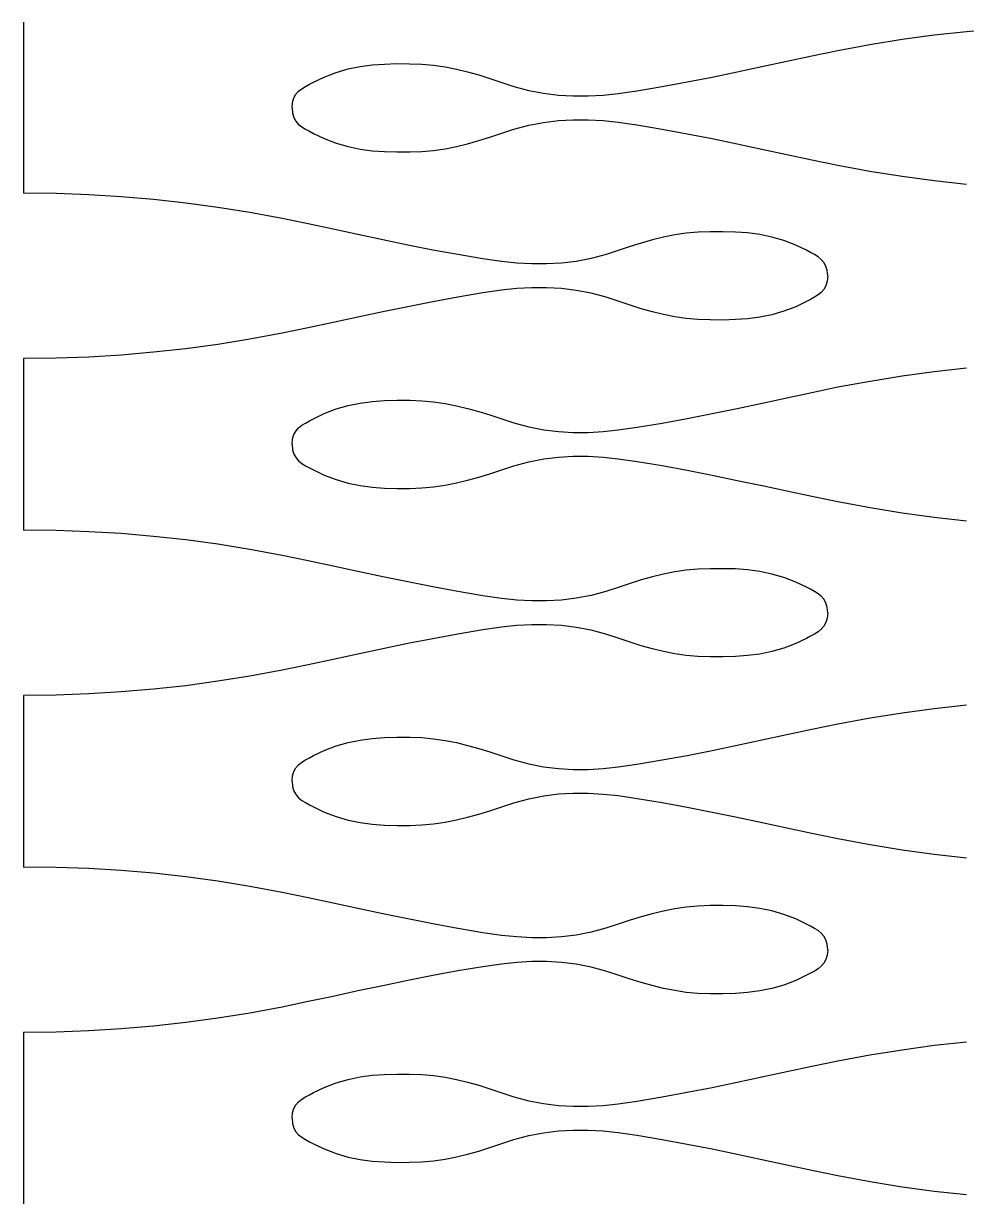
# Model space of a CAD drawing. Extents: x -53 to 53, y -73 to 73.
# Drawn here: x -52.5 to -37.12, y -36.11 to -16.87 of the extents above; entities that cross this region are included whole.
import ezdxf

# ---------------------------------------------------------------- set-up
doc = ezdxf.new("R2010")
doc.units = 0
doc.header["$MEASUREMENT"] = 0
doc.layers.get('0').update_dxf_attribs({"linetype": 'CONTINUOUS'})

msp = doc.modelspace()

# ---------------------------------------------------------------- linework, layer by layer
for p, q in [((-52.5, -16.846), (-52.5, -19.64)), ((-38.169, -17.127), (-37.645, -17.056)), ((-37.645, -17.056), (-37.119, -16.998)), ((-37.119, -16.998), (-36.593, -16.953)), ((-39.643, -17.398), (-39.217, -17.31)), ((-39.217, -17.31), (-38.693, -17.212)), ((-38.693, -17.212), (-38.169, -17.127)), ((-40.455, -17.572), (-40.049, -17.484)), ((-40.049, -17.484), (-39.643, -17.398)), ((-47.597, -17.744), (-47.402, -17.669)), ((-47.402, -17.669), (-47.207, -17.612)), ((-47.207, -17.612), (-47.01, -17.572)), ((-47.01, -17.572), (-46.812, -17.546)), ((-46.812, -17.546), (-46.612, -17.531)), ((-46.612, -17.531), (-46.409, -17.525)), ((-46.409, -17.525), (-46.202, -17.526)), ((-46.202, -17.526), (-46.002, -17.533)), ((-46.002, -17.533), (-45.812, -17.551)), ((-45.812, -17.551), (-45.624, -17.578)), ((-45.624, -17.578), (-45.44, -17.615)), ((-45.44, -17.615), (-45.257, -17.659)), ((-45.257, -17.659), (-45.076, -17.71)), ((-41.268, -17.743), (-40.861, -17.658)), ((-40.861, -17.658), (-40.455, -17.572)), ((-47.902, -17.897), (-47.838, -17.862)), ((-47.838, -17.862), (-47.771, -17.828)), ((-47.771, -17.828), (-47.597, -17.744)), ((-45.076, -17.71), (-44.896, -17.765)), ((-44.896, -17.765), (-44.716, -17.825)), ((-44.716, -17.825), (-44.502, -17.896)), ((-44.502, -17.896), (-44.258, -17.961)), ((-42.084, -17.899), (-41.675, -17.823)), ((-41.675, -17.823), (-41.268, -17.743)), ((-48.112, -18.158), (-48.09, -18.085)), ((-48.09, -18.085), (-48.057, -18.025)), ((-48.057, -18.025), (-48.013, -17.976)), ((-48.013, -17.976), (-47.961, -17.934)), ((-47.961, -17.934), (-47.902, -17.897)), ((-44.258, -17.961), (-44.016, -18.008)), ((-44.016, -18.008), (-43.775, -18.038)), ((-43.775, -18.038), (-43.533, -18.052)), ((-43.533, -18.052), (-43.291, -18.051)), ((-43.291, -18.051), (-43.046, -18.037)), ((-43.046, -18.037), (-42.799, -18.011)), ((-42.799, -18.011), (-42.494, -17.967)), ((-42.494, -17.967), (-42.084, -17.899)), ((-48.119, -18.246), (-48.112, -18.158)), ((-48.119, -18.246), (-48.111, -18.334)), ((-48.111, -18.334), (-48.09, -18.406)), ((-48.09, -18.406), (-48.057, -18.466)), ((-48.057, -18.466), (-48.013, -18.516)), ((-44.016, -18.483), (-43.775, -18.454)), ((-43.775, -18.454), (-43.533, -18.44)), ((-43.533, -18.44), (-43.291, -18.441)), ((-43.291, -18.441), (-43.046, -18.454)), ((-43.046, -18.454), (-42.799, -18.48)), ((-48.013, -18.516), (-47.961, -18.558)), ((-47.961, -18.558), (-47.902, -18.595)), ((-47.902, -18.595), (-47.838, -18.629)), ((-47.838, -18.629), (-47.77, -18.664)), ((-47.77, -18.664), (-47.596, -18.748)), ((-44.716, -18.667), (-44.502, -18.596)), ((-44.502, -18.596), (-44.258, -18.53)), ((-44.258, -18.53), (-44.016, -18.483)), ((-42.799, -18.48), (-42.494, -18.524)), ((-42.494, -18.524), (-42.084, -18.593)), ((-42.084, -18.593), (-41.675, -18.668)), ((-47.596, -18.748), (-47.402, -18.823)), ((-47.402, -18.823), (-47.206, -18.879)), ((-45.44, -18.877), (-45.257, -18.832)), ((-45.257, -18.832), (-45.076, -18.782)), ((-45.076, -18.782), (-44.896, -18.726)), ((-44.896, -18.726), (-44.716, -18.667)), ((-41.675, -18.668), (-41.267, -18.749)), ((-41.267, -18.749), (-40.861, -18.833)), ((-40.861, -18.833), (-40.455, -18.92)), ((-47.206, -18.879), (-47.01, -18.919)), ((-47.01, -18.919), (-46.812, -18.946)), ((-46.812, -18.946), (-46.612, -18.961)), ((-46.612, -18.961), (-46.409, -18.967)), ((-46.409, -18.967), (-46.201, -18.966)), ((-46.201, -18.966), (-46.002, -18.959)), ((-46.002, -18.959), (-45.811, -18.941)), ((-45.811, -18.941), (-45.624, -18.913)), ((-45.624, -18.913), (-45.44, -18.877)), ((-40.455, -18.92), (-40.049, -19.007)), ((-40.049, -19.007), (-39.643, -19.094)), ((-39.643, -19.094), (-39.217, -19.182)), ((-39.217, -19.182), (-38.693, -19.279)), ((-38.693, -19.279), (-38.169, -19.364)), ((-38.169, -19.364), (-37.644, -19.435)), ((-37.644, -19.435), (-37.119, -19.493)), ((-51.966, -19.646), (-52.5, -19.64)), ((-51.436, -19.665), (-51.966, -19.646)), ((-50.908, -19.697), (-51.436, -19.665)), ((-50.381, -19.742), (-50.908, -19.697)), ((-49.856, -19.8), (-50.381, -19.742)), ((-49.331, -19.871), (-49.856, -19.8)), ((-48.808, -19.956), (-49.331, -19.871)), ((-48.284, -20.053), (-48.808, -19.956)), ((-47.857, -20.141), (-48.284, -20.053)), ((-47.451, -20.228), (-47.857, -20.141)), ((-47.045, -20.315), (-47.451, -20.228)), ((-46.639, -20.402), (-47.045, -20.315)), ((-42.061, -20.359), (-42.243, -20.403)), ((-41.876, -20.322), (-42.061, -20.359)), ((-41.689, -20.294), (-41.876, -20.322)), ((-41.498, -20.277), (-41.689, -20.294)), ((-41.299, -20.27), (-41.498, -20.277)), ((-41.092, -20.269), (-41.299, -20.27)), ((-40.889, -20.274), (-41.092, -20.269)), ((-40.688, -20.289), (-40.889, -20.274)), ((-40.49, -20.316), (-40.688, -20.289)), ((-40.294, -20.356), (-40.49, -20.316)), ((-40.099, -20.412), (-40.294, -20.356)), ((-46.233, -20.486), (-46.639, -20.402)), ((-45.826, -20.567), (-46.233, -20.486)), ((-45.417, -20.642), (-45.826, -20.567)), ((-42.785, -20.569), (-42.998, -20.64)), ((-42.605, -20.509), (-42.785, -20.569)), ((-42.424, -20.453), (-42.605, -20.509)), ((-42.243, -20.403), (-42.424, -20.453)), ((-39.904, -20.487), (-40.099, -20.412)), ((-39.73, -20.571), (-39.904, -20.487)), ((-39.663, -20.606), (-39.73, -20.571)), ((-45.007, -20.711), (-45.417, -20.642)), ((-44.702, -20.755), (-45.007, -20.711)), ((-44.454, -20.781), (-44.702, -20.755)), ((-44.21, -20.795), (-44.454, -20.781)), ((-43.726, -20.781), (-43.967, -20.795)), ((-43.485, -20.752), (-43.726, -20.781)), ((-43.243, -20.705), (-43.485, -20.752)), ((-42.998, -20.64), (-43.243, -20.705)), ((-39.599, -20.641), (-39.663, -20.606)), ((-39.54, -20.678), (-39.599, -20.641)), ((-39.488, -20.72), (-39.54, -20.678)), ((-39.444, -20.769), (-39.488, -20.72)), ((-39.411, -20.829), (-39.444, -20.769)), ((-43.967, -20.795), (-44.21, -20.795)), ((-39.389, -20.901), (-39.411, -20.829)), ((-39.382, -20.989), (-39.389, -20.901)), ((-39.411, -21.15), (-39.444, -21.21)), ((-39.389, -21.077), (-39.411, -21.15)), ((-39.382, -20.989), (-39.389, -21.077)), ((-45.417, -21.336), (-45.826, -21.412)), ((-45.007, -21.268), (-45.417, -21.336)), ((-44.702, -21.224), (-45.007, -21.268)), ((-44.454, -21.198), (-44.702, -21.224)), ((-44.21, -21.184), (-44.454, -21.198)), ((-43.967, -21.184), (-44.21, -21.184)), ((-43.726, -21.197), (-43.967, -21.184)), ((-43.485, -21.227), (-43.726, -21.197)), ((-43.243, -21.274), (-43.485, -21.227)), ((-42.998, -21.339), (-43.243, -21.274)), ((-42.785, -21.41), (-42.998, -21.339)), ((-39.599, -21.338), (-39.663, -21.373)), ((-39.54, -21.301), (-39.599, -21.338)), ((-39.488, -21.259), (-39.54, -21.301)), ((-39.444, -21.21), (-39.488, -21.259)), ((-46.233, -21.492), (-46.64, -21.577)), ((-45.826, -21.412), (-46.233, -21.492)), ((-42.605, -21.47), (-42.785, -21.41)), ((-42.424, -21.526), (-42.605, -21.47)), ((-42.243, -21.576), (-42.424, -21.526)), ((-39.904, -21.492), (-40.099, -21.566)), ((-39.73, -21.407), (-39.904, -21.492)), ((-39.663, -21.373), (-39.73, -21.407)), ((-47.046, -21.663), (-47.451, -21.751)), ((-46.64, -21.577), (-47.046, -21.663)), ((-42.061, -21.62), (-42.243, -21.576)), ((-41.876, -21.657), (-42.061, -21.62)), ((-41.689, -21.685), (-41.876, -21.657)), ((-41.499, -21.702), (-41.689, -21.685)), ((-41.299, -21.709), (-41.499, -21.702)), ((-41.092, -21.71), (-41.299, -21.709)), ((-40.889, -21.704), (-41.092, -21.71)), ((-40.688, -21.689), (-40.889, -21.704)), ((-40.49, -21.663), (-40.688, -21.689)), ((-40.294, -21.623), (-40.49, -21.663)), ((-40.099, -21.566), (-40.294, -21.623)), ((-48.284, -21.925), (-48.808, -22.023)), ((-47.858, -21.837), (-48.284, -21.925)), ((-47.451, -21.751), (-47.858, -21.837)), ((-49.332, -22.108), (-49.856, -22.179)), ((-48.808, -22.023), (-49.332, -22.108)), ((-51.436, -22.314), (-51.967, -22.333)), ((-50.908, -22.282), (-51.436, -22.314)), ((-50.381, -22.237), (-50.908, -22.282)), ((-49.856, -22.179), (-50.381, -22.237)), ((-51.967, -22.333), (-52.5, -22.339)), ((-52.5, -22.339), (-52.5, -25.14)), ((-37.644, -22.55), (-37.119, -22.492)), ((-39.216, -22.803), (-38.692, -22.706)), ((-38.692, -22.706), (-38.168, -22.621)), ((-38.168, -22.621), (-37.644, -22.55)), ((-40.048, -22.978), (-39.642, -22.891)), ((-39.642, -22.891), (-39.216, -22.803)), ((-47.206, -23.106), (-47.01, -23.066)), ((-47.01, -23.066), (-46.812, -23.039)), ((-46.812, -23.039), (-46.612, -23.024)), ((-46.612, -23.024), (-46.408, -23.019)), ((-46.408, -23.019), (-46.201, -23.02)), ((-46.201, -23.02), (-46.002, -23.027)), ((-46.002, -23.027), (-45.811, -23.044)), ((-45.811, -23.044), (-45.624, -23.072)), ((-45.624, -23.072), (-45.439, -23.109)), ((-40.86, -23.152), (-40.454, -23.065)), ((-40.454, -23.065), (-40.048, -22.978)), ((-47.77, -23.321), (-47.596, -23.237)), ((-47.596, -23.237), (-47.401, -23.162)), ((-47.401, -23.162), (-47.206, -23.106)), ((-45.439, -23.109), (-45.257, -23.153)), ((-45.257, -23.153), (-45.076, -23.203)), ((-45.076, -23.203), (-44.896, -23.259)), ((-44.896, -23.259), (-44.715, -23.319)), ((-41.675, -23.317), (-41.267, -23.236)), ((-41.267, -23.236), (-40.86, -23.152)), ((-48.056, -23.519), (-48.013, -23.47)), ((-48.013, -23.47), (-47.961, -23.428)), ((-47.961, -23.428), (-47.902, -23.391)), ((-47.902, -23.391), (-47.838, -23.356)), ((-47.838, -23.356), (-47.77, -23.321)), ((-44.715, -23.319), (-44.502, -23.39)), ((-44.502, -23.39), (-44.258, -23.455)), ((-44.258, -23.455), (-44.015, -23.502)), ((-42.798, -23.505), (-42.493, -23.461)), ((-42.493, -23.461), (-42.083, -23.392)), ((-42.083, -23.392), (-41.675, -23.317)), ((-48.118, -23.739), (-48.111, -23.651)), ((-48.111, -23.651), (-48.09, -23.579)), ((-48.09, -23.579), (-48.056, -23.519)), ((-44.015, -23.502), (-43.774, -23.531)), ((-43.774, -23.531), (-43.533, -23.545)), ((-43.533, -23.545), (-43.29, -23.545)), ((-43.29, -23.545), (-43.046, -23.531)), ((-43.046, -23.531), (-42.798, -23.505)), ((-48.118, -23.739), (-48.111, -23.827)), ((-48.111, -23.827), (-48.09, -23.9)), ((-48.09, -23.9), (-48.056, -23.96)), ((-48.056, -23.96), (-48.013, -24.009)), ((-48.013, -24.009), (-47.96, -24.051)), ((-47.96, -24.051), (-47.901, -24.088)), ((-44.502, -24.089), (-44.257, -24.024)), ((-44.257, -24.024), (-44.015, -23.977)), ((-44.015, -23.977), (-43.774, -23.947)), ((-43.774, -23.947), (-43.533, -23.934)), ((-43.533, -23.934), (-43.29, -23.934)), ((-43.29, -23.934), (-43.046, -23.948)), ((-43.046, -23.948), (-42.798, -23.974)), ((-42.798, -23.974), (-42.493, -24.018)), ((-42.493, -24.018), (-42.083, -24.086)), ((-47.901, -24.088), (-47.837, -24.123)), ((-47.837, -24.123), (-47.77, -24.157)), ((-47.77, -24.157), (-47.596, -24.242)), ((-47.596, -24.242), (-47.401, -24.316)), ((-45.076, -24.276), (-44.895, -24.22)), ((-44.895, -24.22), (-44.715, -24.16)), ((-44.715, -24.16), (-44.502, -24.089)), ((-42.083, -24.086), (-41.674, -24.162)), ((-41.674, -24.162), (-41.267, -24.242)), ((-41.267, -24.242), (-40.86, -24.327)), ((-47.401, -24.316), (-47.206, -24.373)), ((-47.206, -24.373), (-47.01, -24.413)), ((-47.01, -24.413), (-46.812, -24.439)), ((-46.812, -24.439), (-46.611, -24.454)), ((-46.002, -24.452), (-45.811, -24.435)), ((-45.811, -24.435), (-45.624, -24.407)), ((-45.624, -24.407), (-45.439, -24.37)), ((-45.439, -24.37), (-45.257, -24.326)), ((-45.257, -24.326), (-45.076, -24.276)), ((-40.86, -24.327), (-40.454, -24.413)), ((-40.454, -24.413), (-40.048, -24.501)), ((-46.611, -24.454), (-46.408, -24.46)), ((-46.408, -24.46), (-46.201, -24.459)), ((-46.201, -24.459), (-46.002, -24.452)), ((-40.048, -24.501), (-39.642, -24.587)), ((-39.642, -24.587), (-39.216, -24.675)), ((-39.216, -24.675), (-38.692, -24.773)), ((-38.692, -24.773), (-38.168, -24.858)), ((-38.168, -24.858), (-37.644, -24.929)), ((-37.644, -24.929), (-37.119, -24.987)), ((-51.967, -25.146), (-52.5, -25.14)), ((-51.436, -25.165), (-51.967, -25.146)), ((-50.908, -25.197), (-51.436, -25.165)), ((-50.381, -25.242), (-50.908, -25.197)), ((-49.856, -25.3), (-50.381, -25.242)), ((-49.332, -25.371), (-49.856, -25.3)), ((-48.808, -25.456), (-49.332, -25.371)), ((-48.284, -25.553), (-48.808, -25.456)), ((-47.858, -25.641), (-48.284, -25.553)), ((-47.451, -25.728), (-47.858, -25.641)), ((-47.046, -25.815), (-47.451, -25.728)), ((-41.499, -25.777), (-41.689, -25.794)), ((-41.299, -25.77), (-41.499, -25.777)), ((-41.092, -25.769), (-41.299, -25.77)), ((-40.889, -25.774), (-41.092, -25.769)), ((-40.688, -25.789), (-40.889, -25.774)), ((-46.64, -25.902), (-47.046, -25.815)), ((-46.233, -25.986), (-46.64, -25.902)), ((-42.424, -25.953), (-42.605, -26.009)), ((-42.243, -25.903), (-42.424, -25.953)), ((-42.061, -25.859), (-42.243, -25.903)), ((-41.876, -25.822), (-42.061, -25.859)), ((-41.689, -25.794), (-41.876, -25.822)), ((-40.49, -25.816), (-40.688, -25.789)), ((-40.294, -25.856), (-40.49, -25.816)), ((-40.099, -25.912), (-40.294, -25.856)), ((-39.904, -25.987), (-40.099, -25.912)), ((-45.826, -26.067), (-46.233, -25.986)), ((-45.417, -26.142), (-45.826, -26.067)), ((-45.007, -26.211), (-45.417, -26.142)), ((-42.999, -26.14), (-43.243, -26.205)), ((-42.785, -26.069), (-42.999, -26.14)), ((-42.605, -26.009), (-42.785, -26.069)), ((-39.73, -26.071), (-39.904, -25.987)), ((-39.663, -26.106), (-39.73, -26.071)), ((-39.599, -26.141), (-39.663, -26.106)), ((-39.54, -26.178), (-39.599, -26.141)), ((-44.702, -26.255), (-45.007, -26.211)), ((-44.454, -26.281), (-44.702, -26.255)), ((-44.21, -26.295), (-44.454, -26.281)), ((-43.967, -26.295), (-44.21, -26.295)), ((-43.726, -26.281), (-43.967, -26.295)), ((-43.485, -26.252), (-43.726, -26.281)), ((-43.243, -26.205), (-43.485, -26.252)), ((-39.488, -26.22), (-39.54, -26.178)), ((-39.444, -26.269), (-39.488, -26.22)), ((-39.411, -26.329), (-39.444, -26.269)), ((-39.39, -26.401), (-39.411, -26.329)), ((-39.382, -26.489), (-39.39, -26.401)), ((-39.382, -26.489), (-39.39, -26.577)), ((-44.702, -26.724), (-45.007, -26.768)), ((-44.454, -26.698), (-44.702, -26.724)), ((-44.21, -26.684), (-44.454, -26.698)), ((-43.967, -26.684), (-44.21, -26.684)), ((-43.726, -26.697), (-43.967, -26.684)), ((-43.485, -26.727), (-43.726, -26.697)), ((-43.243, -26.774), (-43.485, -26.727)), ((-39.444, -26.71), (-39.488, -26.759)), ((-39.411, -26.65), (-39.444, -26.71)), ((-39.39, -26.577), (-39.411, -26.65)), ((-45.826, -26.912), (-46.233, -26.992)), ((-45.417, -26.836), (-45.826, -26.912)), ((-45.007, -26.768), (-45.417, -26.836)), ((-42.999, -26.839), (-43.243, -26.774)), ((-42.785, -26.91), (-42.999, -26.839)), ((-42.605, -26.97), (-42.785, -26.91)), ((-39.73, -26.907), (-39.904, -26.992)), ((-39.663, -26.873), (-39.73, -26.907)), ((-39.599, -26.838), (-39.663, -26.873)), ((-39.54, -26.801), (-39.599, -26.838)), ((-39.488, -26.759), (-39.54, -26.801)), ((-46.64, -27.077), (-47.046, -27.163)), ((-46.233, -26.992), (-46.64, -27.077)), ((-42.424, -27.026), (-42.605, -26.97)), ((-42.243, -27.076), (-42.424, -27.026)), ((-42.061, -27.12), (-42.243, -27.076)), ((-41.877, -27.157), (-42.061, -27.12)), ((-40.294, -27.123), (-40.491, -27.163)), ((-40.099, -27.066), (-40.294, -27.123)), ((-39.904, -26.992), (-40.099, -27.066)), ((-47.452, -27.251), (-47.858, -27.337)), ((-47.046, -27.163), (-47.452, -27.251)), ((-41.689, -27.185), (-41.877, -27.157)), ((-41.499, -27.202), (-41.689, -27.185)), ((-41.3, -27.209), (-41.499, -27.202)), ((-41.092, -27.21), (-41.3, -27.209)), ((-40.889, -27.204), (-41.092, -27.21)), ((-40.689, -27.189), (-40.889, -27.204)), ((-40.491, -27.163), (-40.689, -27.189)), ((-48.284, -27.425), (-48.808, -27.523)), ((-47.858, -27.337), (-48.284, -27.425)), ((-49.856, -27.679), (-50.381, -27.737)), ((-49.332, -27.608), (-49.856, -27.679)), ((-48.808, -27.523), (-49.332, -27.608)), ((-51.967, -27.833), (-52.5, -27.839)), ((-52.5, -27.839), (-52.5, -30.64)), ((-51.436, -27.814), (-51.967, -27.833)), ((-50.908, -27.782), (-51.436, -27.814)), ((-50.381, -27.737), (-50.908, -27.782)), ((-38.169, -28.121), (-37.644, -28.05)), ((-37.644, -28.05), (-37.119, -27.992)), ((-39.216, -28.303), (-38.692, -28.206)), ((-38.692, -28.206), (-38.169, -28.121)), ((-40.455, -28.565), (-40.049, -28.478)), ((-40.049, -28.478), (-39.643, -28.391)), ((-39.643, -28.391), (-39.216, -28.303)), ((-47.596, -28.737), (-47.402, -28.662)), ((-47.402, -28.662), (-47.206, -28.606)), ((-47.206, -28.606), (-47.01, -28.566)), ((-47.01, -28.566), (-46.812, -28.539)), ((-46.812, -28.539), (-46.612, -28.524)), ((-46.612, -28.524), (-46.409, -28.519)), ((-46.409, -28.519), (-46.201, -28.52)), ((-46.201, -28.52), (-46.002, -28.527)), ((-46.002, -28.527), (-45.811, -28.544)), ((-45.811, -28.544), (-45.624, -28.572)), ((-45.624, -28.572), (-45.44, -28.609)), ((-45.44, -28.609), (-45.257, -28.653)), ((-45.257, -28.653), (-45.076, -28.703)), ((-41.267, -28.736), (-40.861, -28.652)), ((-40.861, -28.652), (-40.455, -28.565)), ((-47.902, -28.891), (-47.838, -28.856)), ((-47.838, -28.856), (-47.77, -28.821)), ((-47.77, -28.821), (-47.596, -28.737)), ((-45.076, -28.703), (-44.896, -28.759)), ((-44.896, -28.759), (-44.716, -28.819)), ((-44.716, -28.819), (-44.502, -28.89)), ((-42.083, -28.892), (-41.675, -28.817)), ((-41.675, -28.817), (-41.267, -28.736)), ((-48.09, -29.079), (-48.057, -29.019)), ((-48.057, -29.019), (-48.013, -28.97)), ((-48.013, -28.97), (-47.961, -28.928)), ((-47.961, -28.928), (-47.902, -28.891)), ((-44.502, -28.89), (-44.258, -28.955)), ((-44.258, -28.955), (-44.016, -29.002)), ((-44.016, -29.002), (-43.774, -29.031)), ((-43.774, -29.031), (-43.533, -29.045)), ((-43.533, -29.045), (-43.291, -29.045)), ((-43.291, -29.045), (-43.046, -29.031)), ((-43.046, -29.031), (-42.798, -29.005)), ((-42.798, -29.005), (-42.494, -28.961)), ((-42.494, -28.961), (-42.083, -28.892)), ((-48.119, -29.239), (-48.111, -29.151)), ((-48.119, -29.239), (-48.111, -29.327)), ((-48.111, -29.151), (-48.09, -29.079)), ((-48.111, -29.327), (-48.09, -29.4)), ((-48.09, -29.4), (-48.056, -29.46)), ((-43.774, -29.447), (-43.533, -29.434)), ((-43.533, -29.434), (-43.291, -29.434)), ((-43.291, -29.434), (-43.046, -29.448)), ((-48.056, -29.46), (-48.013, -29.509)), ((-48.013, -29.509), (-47.961, -29.551)), ((-47.961, -29.551), (-47.902, -29.588)), ((-47.902, -29.588), (-47.837, -29.623)), ((-47.837, -29.623), (-47.77, -29.657)), ((-44.715, -29.66), (-44.502, -29.589)), ((-44.502, -29.589), (-44.258, -29.524)), ((-44.258, -29.524), (-44.015, -29.477)), ((-44.015, -29.477), (-43.774, -29.447)), ((-43.046, -29.448), (-42.798, -29.474)), ((-42.798, -29.474), (-42.493, -29.518)), ((-42.493, -29.518), (-42.083, -29.586)), ((-42.083, -29.586), (-41.675, -29.662)), ((-47.77, -29.657), (-47.596, -29.742)), ((-47.596, -29.742), (-47.401, -29.816)), ((-47.401, -29.816), (-47.206, -29.873)), ((-45.439, -29.87), (-45.257, -29.826)), ((-45.257, -29.826), (-45.076, -29.776)), ((-45.076, -29.776), (-44.896, -29.72)), ((-44.896, -29.72), (-44.715, -29.66)), ((-41.675, -29.662), (-41.267, -29.742)), ((-41.267, -29.742), (-40.861, -29.827)), ((-40.861, -29.827), (-40.454, -29.913)), ((-47.206, -29.873), (-47.01, -29.913)), ((-47.01, -29.913), (-46.812, -29.939)), ((-46.812, -29.939), (-46.611, -29.954)), ((-46.611, -29.954), (-46.408, -29.96)), ((-46.408, -29.96), (-46.201, -29.959)), ((-46.201, -29.959), (-46.002, -29.952)), ((-46.002, -29.952), (-45.811, -29.935)), ((-45.811, -29.935), (-45.624, -29.907)), ((-45.624, -29.907), (-45.439, -29.87)), ((-40.454, -29.913), (-40.049, -30.001)), ((-40.049, -30.001), (-39.643, -30.087)), ((-39.643, -30.087), (-39.216, -30.175)), ((-39.216, -30.175), (-38.692, -30.273)), ((-38.692, -30.273), (-38.168, -30.358)), ((-38.168, -30.358), (-37.644, -30.429)), ((-37.644, -30.429), (-37.119, -30.487)), ((-51.967, -30.646), (-52.5, -30.64)), ((-51.436, -30.665), (-51.967, -30.646)), ((-50.908, -30.697), (-51.436, -30.665)), ((-50.381, -30.742), (-50.908, -30.697)), ((-49.856, -30.8), (-50.381, -30.742)), ((-49.332, -30.871), (-49.856, -30.8)), ((-48.808, -30.956), (-49.332, -30.871)), ((-48.284, -31.053), (-48.808, -30.956)), ((-47.858, -31.141), (-48.284, -31.053)), ((-47.452, -31.228), (-47.858, -31.141)), ((-47.046, -31.315), (-47.452, -31.228)), ((-46.64, -31.402), (-47.046, -31.315)), ((-42.061, -31.359), (-42.244, -31.403)), ((-41.877, -31.322), (-42.061, -31.359)), ((-41.689, -31.294), (-41.877, -31.322)), ((-41.499, -31.277), (-41.689, -31.294)), ((-41.299, -31.27), (-41.499, -31.277)), ((-41.092, -31.269), (-41.299, -31.27)), ((-40.889, -31.274), (-41.092, -31.269)), ((-40.689, -31.289), (-40.889, -31.274)), ((-40.491, -31.316), (-40.689, -31.289)), ((-40.294, -31.356), (-40.491, -31.316)), ((-40.099, -31.412), (-40.294, -31.356)), ((-46.233, -31.486), (-46.64, -31.402)), ((-45.826, -31.567), (-46.233, -31.486)), ((-42.605, -31.509), (-42.785, -31.569)), ((-42.425, -31.453), (-42.605, -31.509)), ((-42.244, -31.403), (-42.425, -31.453)), ((-39.904, -31.487), (-40.099, -31.412)), ((-39.73, -31.571), (-39.904, -31.487)), ((-45.417, -31.642), (-45.826, -31.567)), ((-45.007, -31.711), (-45.417, -31.642)), ((-44.703, -31.755), (-45.007, -31.711)), ((-43.485, -31.752), (-43.726, -31.781)), ((-43.243, -31.705), (-43.485, -31.752)), ((-42.999, -31.64), (-43.243, -31.705)), ((-42.785, -31.569), (-42.999, -31.64)), ((-39.663, -31.606), (-39.73, -31.571)), ((-39.599, -31.641), (-39.663, -31.606)), ((-39.54, -31.678), (-39.599, -31.641)), ((-39.488, -31.72), (-39.54, -31.678)), ((-39.444, -31.769), (-39.488, -31.72)), ((-44.455, -31.781), (-44.703, -31.755)), ((-44.21, -31.795), (-44.455, -31.781)), ((-43.968, -31.795), (-44.21, -31.795)), ((-43.726, -31.781), (-43.968, -31.795)), ((-39.411, -31.829), (-39.444, -31.769)), ((-39.39, -31.901), (-39.411, -31.829)), ((-39.382, -31.989), (-39.39, -31.901)), ((-39.39, -32.077), (-39.411, -32.15)), ((-39.382, -31.989), (-39.39, -32.077)), ((-45.007, -32.268), (-45.417, -32.336)), ((-44.703, -32.224), (-45.007, -32.268)), ((-44.455, -32.198), (-44.703, -32.224)), ((-44.21, -32.184), (-44.455, -32.198)), ((-43.968, -32.184), (-44.21, -32.184)), ((-43.726, -32.197), (-43.968, -32.184)), ((-43.485, -32.227), (-43.726, -32.197)), ((-43.243, -32.274), (-43.485, -32.227)), ((-42.999, -32.339), (-43.243, -32.274)), ((-39.54, -32.301), (-39.599, -32.338)), ((-39.488, -32.259), (-39.54, -32.301)), ((-39.444, -32.21), (-39.488, -32.259)), ((-39.411, -32.15), (-39.444, -32.21)), ((-46.233, -32.492), (-46.64, -32.577)), ((-45.826, -32.412), (-46.233, -32.492)), ((-45.417, -32.336), (-45.826, -32.412)), ((-42.785, -32.41), (-42.999, -32.339)), ((-42.605, -32.47), (-42.785, -32.41)), ((-42.425, -32.526), (-42.605, -32.47)), ((-39.904, -32.492), (-40.099, -32.566)), ((-39.73, -32.407), (-39.904, -32.492)), ((-39.663, -32.373), (-39.73, -32.407)), ((-39.599, -32.338), (-39.663, -32.373)), ((-47.046, -32.663), (-47.452, -32.751)), ((-46.64, -32.577), (-47.046, -32.663)), ((-42.244, -32.576), (-42.425, -32.526)), ((-42.061, -32.62), (-42.244, -32.576)), ((-41.877, -32.657), (-42.061, -32.62)), ((-41.69, -32.685), (-41.877, -32.657)), ((-41.499, -32.702), (-41.69, -32.685)), ((-41.3, -32.709), (-41.499, -32.702)), ((-41.093, -32.71), (-41.3, -32.709)), ((-40.889, -32.704), (-41.093, -32.71)), ((-40.689, -32.689), (-40.889, -32.704)), ((-40.491, -32.663), (-40.689, -32.689)), ((-40.295, -32.623), (-40.491, -32.663)), ((-40.099, -32.566), (-40.295, -32.623)), ((-47.858, -32.837), (-48.284, -32.925)), ((-47.452, -32.751), (-47.858, -32.837)), ((-48.808, -33.023), (-49.332, -33.108)), ((-48.284, -32.925), (-48.808, -33.023)), ((-50.908, -33.282), (-51.436, -33.314)), ((-50.382, -33.237), (-50.908, -33.282)), ((-49.856, -33.179), (-50.382, -33.237)), ((-49.332, -33.108), (-49.856, -33.179)), ((-51.967, -33.333), (-52.5, -33.339)), ((-52.5, -33.339), (-52.5, -36.14)), ((-51.436, -33.314), (-51.967, -33.333)), ((-38.693, -33.706), (-38.169, -33.621)), ((-38.169, -33.621), (-37.644, -33.55)), ((-37.644, -33.55), (-37.119, -33.492)), ((-39.643, -33.891), (-39.217, -33.803)), ((-39.217, -33.803), (-38.693, -33.706)), ((-47.01, -34.066), (-46.812, -34.039)), ((-46.812, -34.039), (-46.612, -34.024)), ((-46.612, -34.024), (-46.409, -34.019)), ((-46.409, -34.019), (-46.202, -34.02)), ((-46.202, -34.02), (-46.002, -34.027)), ((-46.002, -34.027), (-45.812, -34.044)), ((-45.812, -34.044), (-45.624, -34.072)), ((-40.455, -34.065), (-40.049, -33.978)), ((-40.049, -33.978), (-39.643, -33.891)), ((-47.771, -34.321), (-47.597, -34.237)), ((-47.597, -34.237), (-47.402, -34.162)), ((-47.402, -34.162), (-47.206, -34.106)), ((-47.206, -34.106), (-47.01, -34.066)), ((-45.624, -34.072), (-45.44, -34.109)), ((-45.44, -34.109), (-45.257, -34.153)), ((-45.257, -34.153), (-45.076, -34.203)), ((-45.076, -34.203), (-44.896, -34.259)), ((-41.675, -34.317), (-41.267, -34.236)), ((-41.267, -34.236), (-40.861, -34.152)), ((-40.861, -34.152), (-40.455, -34.065)), ((-48.013, -34.47), (-47.961, -34.428)), ((-47.961, -34.428), (-47.902, -34.391)), ((-47.902, -34.391), (-47.838, -34.356)), ((-47.838, -34.356), (-47.771, -34.321)), ((-44.896, -34.259), (-44.716, -34.319)), ((-44.716, -34.319), (-44.502, -34.39)), ((-44.502, -34.39), (-44.258, -34.455)), ((-42.494, -34.461), (-42.084, -34.392)), ((-42.084, -34.392), (-41.675, -34.317)), ((-48.111, -34.651), (-48.09, -34.579)), ((-48.09, -34.579), (-48.057, -34.519)), ((-48.057, -34.519), (-48.013, -34.47)), ((-44.258, -34.455), (-44.016, -34.502)), ((-44.016, -34.502), (-43.775, -34.531)), ((-43.775, -34.531), (-43.533, -34.545)), ((-43.533, -34.545), (-43.291, -34.545)), ((-43.291, -34.545), (-43.046, -34.531)), ((-43.046, -34.531), (-42.798, -34.505)), ((-42.798, -34.505), (-42.494, -34.461)), ((-48.119, -34.739), (-48.111, -34.651)), ((-48.119, -34.739), (-48.111, -34.827)), ((-48.111, -34.827), (-48.09, -34.9)), ((-48.09, -34.9), (-48.057, -34.96)), ((-48.057, -34.96), (-48.013, -35.009)), ((-48.013, -35.009), (-47.961, -35.051)), ((-44.258, -35.024), (-44.016, -34.977)), ((-44.016, -34.977), (-43.774, -34.947)), ((-43.774, -34.947), (-43.533, -34.934)), ((-43.533, -34.934), (-43.291, -34.934)), ((-43.291, -34.934), (-43.046, -34.948)), ((-43.046, -34.948), (-42.798, -34.974)), ((-42.798, -34.974), (-42.494, -35.018)), ((-42.494, -35.018), (-42.083, -35.086)), ((-47.961, -35.051), (-47.902, -35.088)), ((-47.902, -35.088), (-47.838, -35.123)), ((-47.838, -35.123), (-47.77, -35.157)), ((-47.77, -35.157), (-47.596, -35.242)), ((-44.896, -35.22), (-44.715, -35.16)), ((-44.715, -35.16), (-44.502, -35.089)), ((-44.502, -35.089), (-44.258, -35.024)), ((-42.083, -35.086), (-41.675, -35.162)), ((-41.675, -35.162), (-41.267, -35.242)), ((-47.596, -35.242), (-47.401, -35.316)), ((-47.401, -35.316), (-47.206, -35.373)), ((-47.206, -35.373), (-47.01, -35.413)), ((-45.811, -35.435), (-45.624, -35.407)), ((-45.624, -35.407), (-45.439, -35.37)), ((-45.439, -35.37), (-45.257, -35.326)), ((-45.257, -35.326), (-45.076, -35.276)), ((-45.076, -35.276), (-44.896, -35.22)), ((-41.267, -35.242), (-40.861, -35.327)), ((-40.861, -35.327), (-40.455, -35.413)), ((-47.01, -35.413), (-46.812, -35.439)), ((-46.812, -35.439), (-46.612, -35.454)), ((-46.612, -35.454), (-46.408, -35.46)), ((-46.408, -35.46), (-46.201, -35.459)), ((-46.201, -35.459), (-46.002, -35.452)), ((-46.002, -35.452), (-45.811, -35.435)), ((-40.455, -35.413), (-40.049, -35.501)), ((-40.049, -35.501), (-39.643, -35.587)), ((-39.643, -35.587), (-39.216, -35.675)), ((-39.216, -35.675), (-38.692, -35.773)), ((-38.692, -35.773), (-38.169, -35.858)), ((-38.169, -35.858), (-37.644, -35.929)), ((-37.644, -35.929), (-37.119, -35.987))]:
    msp.add_line(p, q)

doc.saveas('drawing.dxf')
